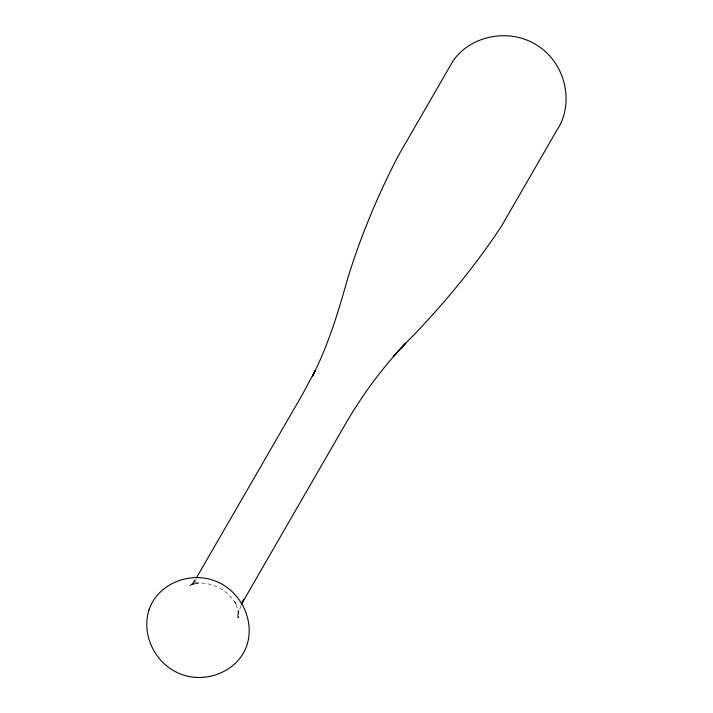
<?xml version="1.0" encoding="UTF-8"?>
<svg xmlns="http://www.w3.org/2000/svg" width="713" height="713" viewBox="0 0 713 713"><rect width="100%" height="100%" fill="white"/><g stroke="black" fill="none" stroke-linecap="round" stroke-linejoin="round"><path stroke-width="0.53" stroke-dasharray="3.56 2.67" d="M240.789 605.845L237.197 617.708L238.543 610.56L238.534 618.046L237.803 609.668L234.862 601.629L236.458 604.963C228.401 589.901 210.959 580.935 194.025 583.35L198.285 583.002L190.139 585.391L196.093 581.915L189.854 585.765L196.333 579.455L191.868 584.321L195.371 579.312"/><path stroke-width="1.07" d="M241.645 604.009L243.775 599.446L241.404 604.187M241.484 604.178L345.466 423.977C364.111 391.82 386.687 361.865 413.157 335.725C445.58 301.777 475.607 265.441 501.462 226.217L556.648 130.595C574.928 103.483 565.489 64.054 538.6 46.292C511.907 27.878 472.006 34.055 453.129 60.739L397.943 156.37C377.801 195.451 360.707 236.146 347.766 278.186C338.434 311.741 328.238 345.261 312.33 376.384L315.271 370.493L302.241 394.806L196.538 577.646M149.062 609.767C140.648 635.702 156.263 665.398 181.717 674.436C206.681 683.696 238.178 671.209 246.903 645.301C255.316 619.356 239.702 589.66 214.248 580.623C189.284 571.363 157.787 583.849 149.062 609.767M405.554 343.247L393.362 356.482L405.554 343.247"/></g></svg>
